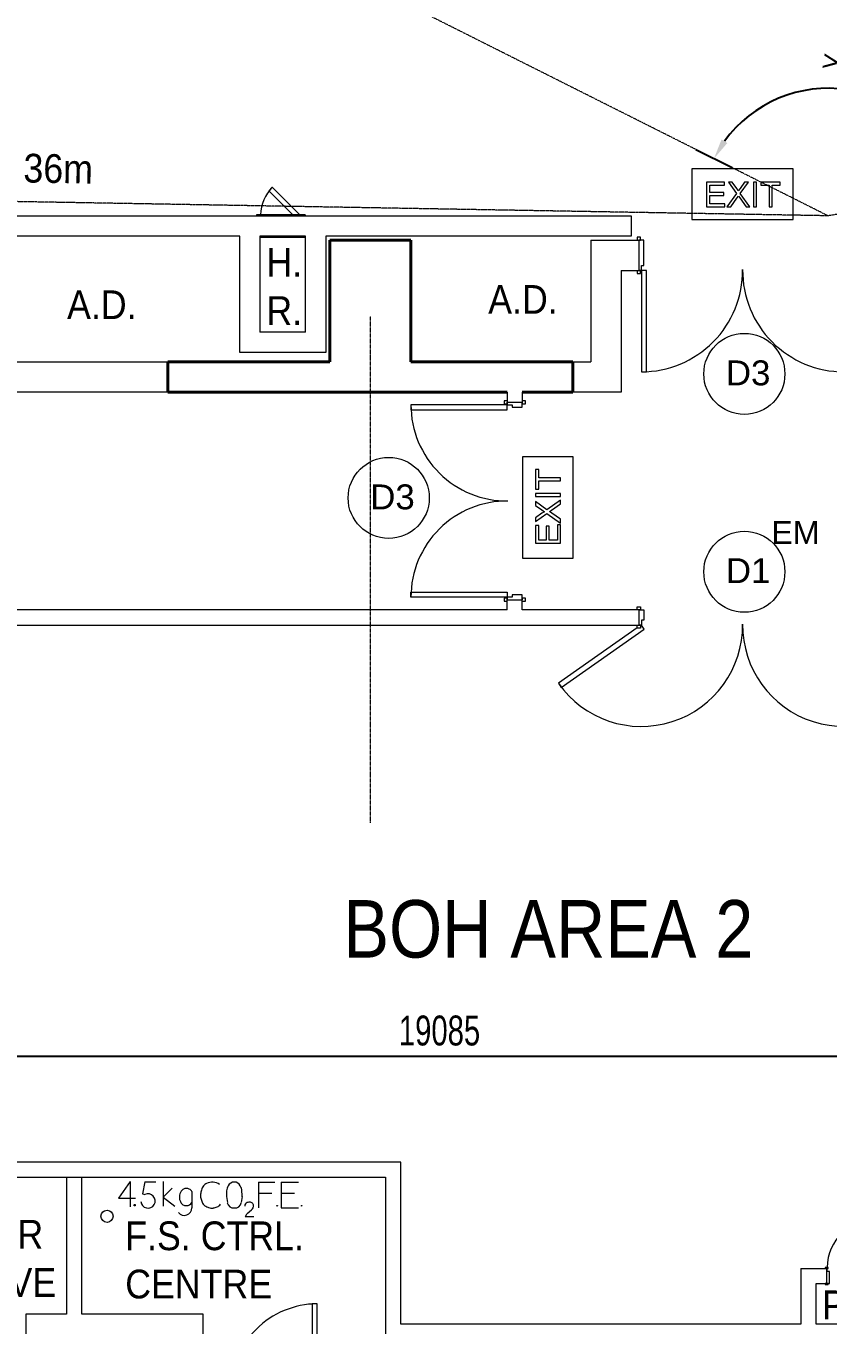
# Model space of a CAD drawing. Header units: millimetres. Extents: x 10569 to 232243, y -25347 to 80743.
# Drawn here: x 54914 to 62832, y -1351 to 11471 of the extents above; entities that cross this region are included whole.
import ezdxf

# ---------------------------------------------------------------- set-up
doc = ezdxf.new("R2010")
doc.units = ezdxf.units.MM
for name, pattern in [('Dash', [6, 3, -3]), ('Grid Line__1_200_', [10.5, 6, -1.5, 1.5, -1.5]), ('Hidden', [7.14375, 4.7625, -2.38125])]:
    doc.linetypes.add(name, pattern=pattern)
for name, color, linetype, lineweight in [('A-ANNO-DIMS', 211, 'Continuous', 5), ('A-ANNO-NOTE', 131, 'Continuous', 25), ('A-DETL-GENF', 92, 'Continuous', 20), ('A-DETL-HDLN', 90, 'Hidden', 9), ('A-DOOR', 31, 'Continuous', 20), ('A-DOOR-FRAM', 31, 'Continuous', 30), ('A-GENM', 13, 'Continuous', 20), ('A-WALL', 113, 'Continuous', 20), ('G-ANNO-TEXT', 231, 'Continuous', 5), ('S-COLS', 52, 'Continuous', 20), ('S-GRID', 1, 'Continuous', 5)]:
    doc.layers.add(name, color=color, linetype=linetype, lineweight=lineweight)
doc.styles.add('Arial_2', font='arial.ttf', dxfattribs={"width": 0.7, "height": 295.05988})
doc.styles.add('Arial_3', font='arial.ttf', dxfattribs={"height": 196.706587})
doc.styles.add('Swis721 BT_3', font='swiss.ttf', dxfattribs={"height": 1.135285})
doc.styles.add('Swis721 BT_4', font='swiss.ttf', dxfattribs={"height": 245.978428})
doc.styles.add('Swis721 BT_5', font='swiss.ttf', dxfattribs={"width": 0.85, "height": 567.642527})
doc.styles.add('Swis721 BT_6', font='swiss.ttf', dxfattribs={"width": 0.89, "height": 283.821263})
doc.dimstyles.new('Angular_-_1mm_Arial_2', dxfattribs={"dimscale": 304.8, "dimtxt": 200, "dimasz": 0.656168, "dimexe": 0.656168, "dimexo": 0.656168, "dimgap": 0.492126, "dimtad": 1, "dimdec": 4, "dimrnd": 0.0001, "dimzin": 0, "dimdsep": 46, "dimtxsty": 'Arial_3', "dimsah": 1, "dimcen": 0.09, "dimadec": 0, "dimazin": 0, "dimtfac": 1, "dimtdec": 4, "dimtix": 1, "dimtmove": 0, "dimatfit": 3, "dimfxl": 1, "dimtvp": 1, "dimtolj": 1, "dimtzin": 0, "dimarcsym": 2})
doc.dimstyles.new('Linear_-_1_5mm_Arial', dxfattribs={"dimscale": 304.8, "dimtxt": 300, "dimasz": 0.656168, "dimexe": 0.656168, "dimexo": 0.0625, "dimgap": 0.328084, "dimtad": 1, "dimdec": 0, "dimzin": 0, "dimdsep": 46, "dimtxsty": 'Arial_2', "dimblk1": 'OBLIQUE', "dimblk2": 'OBLIQUE', "dimsah": 1, "dimcen": 0.09, "dimadec": 0, "dimazin": 0, "dimtfac": 1, "dimtdec": 4, "dimtix": 1, "dimtmove": 0, "dimatfit": 3, "dimfxl": 0.656168, "dimfxlon": 1, "dimtvp": 1, "dimtolj": 1, "dimtzin": 0, "dimarcsym": 2})

# ---------------------------------------------------------------- blocks, each defined once
blk = doc.blocks.new('DLN-Single Door__X01_ - _M36_ 850 x 2450 _WH_-16935529-TENDER DRAFT G_F')
at = {"layer": 'A-DOOR', "lineweight": 15}
for p, q in [((-435, 105), (-465, 105)), ((-465, 105), (-465, 75)), ((-450, 75), (-435, 75)), ((-435, 75), (-435, 105)), ((465, 105), (435, 105)), ((435, 105), (435, 75)), ((435, 75), (450, 75)), ((465, 75), (465, 105)), ((-465, -75), (-465, -105)), ((-465, -105), (-435, -105)), ((-435, -75), (-450, -75)), ((-435, -105), (-435, -75)), ((-375, -75), (-425, -75)), ((-425, -75), (-425, -925)), ((-375, -925), (-375, -75)), ((450, -75), (435, -75)), ((435, -75), (435, -105)), ((435, -105), (465, -105)), ((465, -105), (465, -75)), ((-425, -925), (-375, -925))]:
    blk.add_line(p, q, dxfattribs=at)
blk.add_arc((-425, -75), 850, 270, 0.5, dxfattribs=at)
at = {"layer": 'A-DOOR-FRAM', "lineweight": 15}
for p, q in [((-400, 75), (-450, 75)), ((-400, -25), (-400, 75)), ((400, 75), (400, -25)), ((450, 75), (400, 75)), ((-450, -75), (-425, -75)), ((-425, -75), (-425, -25)), ((-425, -25), (-400, -25)), ((400, -25), (425, -25)), ((425, -25), (425, -75)), ((425, -75), (450, -75))]:
    blk.add_line(p, q, dxfattribs=at)
blk = doc.blocks.new('DLN-Access Panel__AP12_ - _AP12_ 400 x 1100 _WH_-16942929-TENDER DRAFT G_F')
at = {"layer": 'A-DOOR', "lineweight": 9}
h = blk.add_hatch(dxfattribs=at)
h.set_pattern_fill('FP_1', color=256, style=0, pattern_type=2)
h.set_pattern_definition([(225, (57429.3, 9497.5), (494.975, -494.975), []), (225, (57429.3, 8747.5), (494.975, -494.975), [])])
h.paths.add_polyline_path([(205, -100), (-240, -100), (-240, -110), (240, -110), (240, -100), (225, -100)], flags=0)
at = {"layer": 'A-DOOR', "lineweight": 15}
for p, q in [((-240, 100), (-240, 110)), ((205, 110), (-240, 110)), ((-240, -110), (-240, -100)), ((-240, -110), (240, -110)), ((-190, -110), (83, -383)), ((118, -347), (-119, -110)), ((240, -110), (240, -100)), ((83, -383), (118, -347))]:
    blk.add_line(p, q, dxfattribs=at)
blk.add_arc((-200, -100), 400, 315, 358.5471, dxfattribs=at)
blk = doc.blocks.new('DLN-Double Door__X03_ - _M18_2000 x 2450 _WH_-16954924-TENDER DRAFT G_F')
at = {"layer": 'A-DOOR', "lineweight": 15}
for p, q in [((-950, -150), (-1000, -150)), ((-1000, -150), (-1000, -1150)), ((-950, -1150), (-950, -150)), ((950, -150), (1000, -150)), ((950, -1150), (950, -150)), ((1000, -150), (1000, -1150)), ((-1000, -1150), (-950, -1150)), ((1000, -1150), (950, -1150))]:
    blk.add_line(p, q, dxfattribs=at)
for centre, start, end in [((-1000, -150), 270, 0.5), ((1000, -150), 179.5, 270)]:
    blk.add_arc(centre, 1000, start, end, dxfattribs=at)
at = {"layer": 'A-DOOR-FRAM', "lineweight": 15}
for p, q in [((-1010, 180), (-1040, 180)), ((-1040, 180), (-1040, 150)), ((-1025, 150), (-1010, 150)), ((-975, 150), (-1025, 150)), ((-1010, 150), (-1010, 180)), ((-975, -100), (-975, 150)), ((975, 150), (975, -100)), ((1025, 150), (975, 150)), ((1040, 180), (1010, 180)), ((1010, 180), (1010, 150)), ((1010, 150), (1025, 150)), ((1040, 150), (1040, 180)), ((-1000, -150), (-1000, -100)), ((-1000, -100), (-975, -100)), ((975, -100), (1000, -100)), ((1000, -100), (1000, -150)), ((-1040, -150), (-1040, -180)), ((-1040, -180), (-1010, -180)), ((-1010, -150), (-1025, -150)), ((-1025, -150), (-1000, -150)), ((-1010, -180), (-1010, -150)), ((1000, -150), (1025, -150)), ((1025, -150), (1010, -150)), ((1010, -150), (1010, -180)), ((1010, -180), (1040, -180)), ((1040, -180), (1040, -150))]:
    blk.add_line(p, q, dxfattribs=at)
blk = doc.blocks.new('DLN-Double Door__X03_ - _M19_1900 x 2450 _WH_-16954910-TENDER DRAFT G_F')
at = {"layer": 'A-DOOR', "lineweight": 15}
for p, q in [((-900, -75), (-950, -75)), ((-950, -75), (-950, -1025)), ((-900, -1025), (-900, -75)), ((900, -75), (950, -75)), ((900, -1025), (900, -75)), ((950, -75), (950, -1025)), ((-950, -1025), (-900, -1025)), ((950, -1025), (900, -1025))]:
    blk.add_line(p, q, dxfattribs=at)
for centre, start, end in [((-950, -75), 270, 0.5), ((950, -75), 179.5, 270)]:
    blk.add_arc(centre, 950, start, end, dxfattribs=at)
at = {"layer": 'A-DOOR-FRAM', "lineweight": 15}
for p, q in [((-960, 105), (-990, 105)), ((-990, 105), (-990, 75)), ((-975, 75), (-960, 75)), ((-925, 75), (-975, 75)), ((-960, 75), (-960, 105)), ((-925, -25), (-925, 75)), ((925, 75), (925, -25)), ((975, 75), (925, 75)), ((990, 105), (960, 105)), ((960, 105), (960, 75)), ((960, 75), (975, 75)), ((990, 75), (990, 105)), ((-990, -75), (-990, -105)), ((-990, -105), (-960, -105)), ((-960, -75), (-975, -75)), ((-975, -75), (-950, -75)), ((-960, -105), (-960, -75)), ((-950, -75), (-950, -25)), ((-950, -25), (-925, -25)), ((925, -25), (950, -25)), ((950, -25), (950, -75)), ((950, -75), (975, -75)), ((975, -75), (960, -75)), ((960, -75), (960, -105)), ((960, -105), (990, -105)), ((990, -105), (990, -75))]:
    blk.add_line(p, q, dxfattribs=at)
blk = doc.blocks.new('DLN-Double Door__X03_ - _M47_2000 x 2450 _WH_-16954904-TENDER DRAFT G_F')
at = {"layer": 'A-DOOR', "lineweight": 15}
for p, q in [((-1819, 649), (-1790, 690)), ((-1040, 103), (-1819, 649)), ((-1790, 690), (-971, 116)), ((1790, 690), (971, 116)), ((1040, 103), (1819, 649)), ((1819, 649), (1790, 690)), ((-1000, 75), (-1010, 82)), ((-971, 116), (-1000, 75)), ((971, 116), (1000, 75)), ((1000, 75), (1010, 82))]:
    blk.add_line(p, q, dxfattribs=at)
for centre, start, end in [((-1000, 75), 359.5, 145), ((1000, 75), 35, 180.5)]:
    blk.add_arc(centre, 1000, start, end, dxfattribs=at)
at = {"layer": 'A-DOOR-FRAM', "lineweight": 15}
for p, q in [((-1040, 105), (-1010, 105)), ((-1040, 75), (-1040, 105)), ((-1010, 75), (-1025, 75)), ((-1025, 75), (-1000, 75)), ((-1010, 105), (-1010, 75)), ((-1000, 75), (-1000, 25)), ((-1000, 25), (-975, 25)), ((-975, 25), (-975, -75)), ((975, 25), (1000, 25)), ((975, -75), (975, 25)), ((1000, 75), (1025, 75)), ((1000, 25), (1000, 75)), ((1010, 75), (1010, 105)), ((1010, 105), (1040, 105)), ((1025, 75), (1010, 75)), ((1040, 105), (1040, 75)), ((-1040, -105), (-1040, -75)), ((-1010, -105), (-1040, -105)), ((-1025, -75), (-1010, -75)), ((-975, -75), (-1025, -75)), ((-1010, -75), (-1010, -105)), ((1025, -75), (975, -75)), ((1010, -105), (1010, -75)), ((1010, -75), (1025, -75)), ((1040, -105), (1010, -105)), ((1040, -75), (1040, -105))]:
    blk.add_line(p, q, dxfattribs=at)
blk = doc.blocks.new('DLN_EXIT Sign Board - DLN_EXIT Sign Board-5973881-TENDER DRAFT G_F')
at = {"layer": 'A-GENM'}
for p, q in [((500, 250), (-500, 250)), ((-500, 250), (-500, -250)), ((500, -250), (500, 250)), ((-177, 121), (-354, 121)), ((-354, 121), (-354, -125)), ((-323, 17), (-323, 90)), ((-323, 90), (-177, 90)), ((-185, 17), (-323, 17)), ((-185, -13), (-185, 17)), ((-177, 90), (-177, 121)), ((-59, 9), (-154, -125)), ((-102, 121), (-138, 121)), ((-138, 121), (-59, 9)), ((-57, 58), (-102, 121)), ((-42, 34), (-57, 58)), ((-24, 59), (-42, 34)), ((20, 121), (-24, 59)), ((-22, 9), (58, 121)), ((73, -125), (-22, 9)), ((58, 121), (20, 121)), ((138, 121), (108, 121)), ((108, 121), (108, -125)), ((138, -125), (138, 121)), ((373, 121), (181, 121)), ((181, 121), (181, 90)), ((181, 90), (262, 90)), ((262, 90), (262, -125)), ((292, -125), (292, 90)), ((292, 90), (373, 90)), ((373, 90), (373, 121)), ((-354, -125), (-173, -125)), ((-323, -94), (-323, -13)), ((-323, -13), (-185, -13)), ((-173, -94), (-323, -94)), ((-173, -125), (-173, -94)), ((-154, -125), (-116, -125)), ((-116, -125), (-55, -38)), ((-55, -38), (-40, -17)), ((-40, -17), (-27, -36)), ((-27, -36), (36, -125)), ((36, -125), (73, -125)), ((108, -125), (138, -125)), ((262, -125), (292, -125)), ((-500, -250), (500, -250))]:
    blk.add_line(p, q, dxfattribs=at)
blk = doc.blocks.new('DLN-Single Door - _AP11_ 450 x2000 _WH_-15258044-TENDER DRAFT G_F')
at = {"layer": 'A-DOOR', "lineweight": 15}
for p, q in [((-235, 85), (-265, 85)), ((-265, 85), (-265, 75)), ((-265, 75), (-235, 75)), ((-235, 75), (-235, 85)), ((265, 85), (235, 85)), ((235, 85), (235, 75)), ((235, 75), (265, 75)), ((265, 75), (265, 85)), ((-235, -75), (-265, -75)), ((-265, -75), (-265, -85)), ((-265, -85), (-235, -85)), ((-245, -85), (-245, -565)), ((-215, -75), (-235, -75)), ((-235, -85), (-235, -75)), ((-215, -565), (-215, -75)), ((265, -75), (235, -75)), ((235, -75), (235, -85)), ((235, -85), (265, -85)), ((265, -85), (265, -75)), ((-245, -565), (-215, -565))]:
    blk.add_line(p, q, dxfattribs=at)
for start, end in [(270, 358.8132), (359.9947, 0.5)]:
    blk.add_arc((-245, -75), 490, start, end, dxfattribs=at)
at = {"layer": 'A-DOOR-FRAM', "lineweight": 15}
for p, q in [((-220, 75), (-250, 75)), ((-250, 75), (-250, -75)), ((-220, -45), (-220, 75)), ((220, 75), (220, -45)), ((250, 75), (220, 75)), ((250, -75), (250, 75)), ((-250, -75), (-245, -75)), ((-245, -75), (-245, -45)), ((-245, -45), (-220, -45)), ((220, -45), (245, -45)), ((245, -45), (245, -75)), ((245, -75), (250, -75))]:
    blk.add_line(p, q, dxfattribs=at)
blk = doc.blocks.new('DLN_2D- CO2F_E - COFE-19082813-TENDER DRAFT G_F')
at = {"layer": 'A-DETL-GENF'}
for p, q in [((87, 335), (-28, 172)), ((87, 335), (87, 86)), ((232, 332), (209, 213)), ((232, 332), (343, 332)), ((415, 337), (415, 92)), ((415, 181), (503, 269)), ((1357, 330), (1517, 330)), ((1357, 330), (1357, 76)), ((1580, 330), (1750, 330)), ((1580, 330), (1580, 76)), ((-28, 172), (141, 172)), ((209, 213), (235, 208)), ((415, 181), (528, 92)), ((698, 239), (698, 76)), ((1038, 187), (1048, 128)), ((1194, 187), (1185, 128)), ((1357, 221), (1487, 221)), ((1580, 221), (1710, 221)), ((1245, 20), (1287, 57)), ((1580, 76), (1750, 76)), ((1224, -10), (1308, -10))]:
    blk.add_line(p, q, dxfattribs=at)
for centre, radius in [((-140, -7), 60), ((132, 103), 7.48), ((1540, 97), 3), ((1781, 97), 3)]:
    blk.add_circle(centre, radius, dxfattribs=at)
for centre, radius, start, end in [((643, 206), 61.4, 118.4863, 146.781), ((643, 206), 61.4, 87.5137, 118.4863), ((642, 195), 73.2, 66.4863, 87.5137), ((649, 209), 57.4, 31.0497, 66.4863), ((890, 227), 101, 139.3393, 165.241), ((890, 227), 101, 117.3794, 139.3393), ((903, 197), 133, 87.6545, 116.6047), ((905, 231), 98.9, 49.3487, 87.6545), ((1140, 238), 99.2, 146.4031, 175.5969), ((1114, 268), 62.8, 88.1154, 155.8846), ((1118, 268), 62.8, 24.1154, 91.8846), ((1093, 238), 99.2, 4.4031, 33.5969), ((265, 144), 70.7, 183.8046, 115.1955), ((655, 188), 80.3, 161.219, 180.781), ((757, 189), 183, 180.781, 189.219), ((661, 174), 85.2, 189.219, 210.781), ((689, 176), 116, 146.781, 161.219), ((643, 163), 64.4, 210.781, 239.219), ((643, 163), 64.4, 271.0549, 328.5853), ((895, 199), 112, 173.0655, 194.7367), ((1084, 174), 302, 164.9644, 172.7557), ((1184, 278), 411, 195.1825, 200.7734), ((871, 159), 76.5, 200.5788, 234.8357), ((1870, 182), 832, 175.5969, 179.6803), ((362, 182), 832, 0.3197, 4.4031), ((1259, 92), 39.4, 112.8661, 141.0169), ((1259, 92), 39.4, 90.3809, 112.8661), ((1266, 88), 44, 77.7176, 98.2824), ((1265, 84), 48.4, 58.2824, 77.7176), ((624, 76), 73.8, 218.3959, 0), ((643, 163), 64.4, 239.219, 271.0549), ((895, 195), 119, 235.3378, 254.6622), ((900, 215), 141, 254.7908, 273.2092), ((903, 175), 99.8, 272.9079, 297.0921), ((903, 175), 99.8, 297.0921, 320.3091), ((1109, 137), 62.1, 189, 276.8019), ((1124, 137), 62.1, 263.1981, 351), ((1259, 92), 39.4, 141.0169, 178.9831), ((1351, -71), 140, 145.8137, 154.1863), ((1301, -38), 80.3, 134.1863, 145.8137), ((1228, 118), 84.9, 313.9551, 330.0449), ((1275, 100), 29.6, 35.7176, 58.2824), ((1264, 92), 43.1, 18.2824, 35.7176), ((1193, 120), 117, 337.7231, 342.2769), ((1278, 97), 28, 357.7176, 18.2824), ((1276, 94), 29.7, 342.2769, 3.7231)]:
    blk.add_arc(centre, radius, start, end, dxfattribs=at)
blk = doc.blocks.new('GBP_Door Mark - 2 x 1_3_RT_ Border WHITE-4013245-TENDER DRAFT G_F')
at = {"layer": 'A-ANNO-NOTE', "lineweight": 5}
blk.add_circle((-31.356, 27.261), 2, dxfattribs=at)
blk = doc.blocks.new('GBP_Door Mark1 - 2 x 1_3_RT_ Border WHITE-11425889-TENDER DRAFT G_F')
at = {"layer": 'A-ANNO-NOTE', "lineweight": 5}
blk.add_circle((-31.356, 27.261), 2, dxfattribs=at)
blk = doc.blocks.new('GBP_Door Mark - 2 x 1_3_R_T_ Border _EM_ON_-18777231-TENDER DRAFT G_F')
at = {"layer": 'A-ANNO-NOTE', "lineweight": 5}
blk.add_circle((-31.356, 27.261), 2, dxfattribs=at)
at = {"layer": 'A-ANNO-NOTE', "lineweight": 5, "insert": (-30.02, 29.767), "char_height": 1.1353, "width": 2.7792, "attachment_point": 1, "line_spacing_factor": 1.00667, "style": 'Swis721 BT_3'}
blk.add_mtext('EM', dxfattribs=at)
blk = doc.blocks.new('_Oblique')
at = {"color": 0, "linetype": 'ByBlock', "lineweight": -2}
blk.add_line((-0.5, -0.5), (0.5, 0.5), dxfattribs=at)
blk = doc.blocks.new('DIMBLOCK194-TENDER DRAFT G_F')
at = {"layer": 'A-ANNO-DIMS', "color": 0, "lineweight": -2, "transparency": 16777216}
for p, q in [((49454, 1484), (49454, 1103)), ((68539, 1484), (68539, 1103)), ((49454, 1303), (68539, 1303))]:
    blk.add_line(p, q, dxfattribs=at)
at = {"layer": 'Defpoints', "color": 0, "transparency": 16777216}
for p in [(49454, 1503), (68539, 1503), (68539, 1303)]:
    blk.add_point(p, dxfattribs=at)
at = {"layer": 'A-ANNO-DIMS', "color": 0, "lineweight": -2, "transparency": 16777216, "xscale": 200, "yscale": 200, "zscale": 200, "rotation": 180}
blk.add_blockref('_Oblique', (49454, 1303), dxfattribs=at)
at = {"layer": 'A-ANNO-DIMS', "color": 0, "lineweight": -2, "transparency": 16777216, "xscale": 200, "yscale": 200, "zscale": 200}
blk.add_blockref('_Oblique', (68539, 1303), dxfattribs=at)
at = {"layer": 'A-ANNO-DIMS', "color": 0, "transparency": 16777216, "insert": (58997, 1554), "char_height": 295.1, "width": 941.54, "attachment_point": 5, "style": 'Arial_2'}
blk.add_mtext('\\A1;19085', dxfattribs=at)
blk = doc.blocks.new('DIMBLOCK229-TENDER DRAFT G_F')
at = {"layer": 'A-ANNO-DIMS', "color": 0, "lineweight": -2, "transparency": 16777216}
for p, q in [((61527, 10252), (61885, 10073)), ((64272, 9833), (63877, 9768))]:
    blk.add_line(p, q, dxfattribs=at)
blk.add_arc((62832, 9597), 1259, 18.3826, 144.233, dxfattribs=at)
at = {"layer": 'A-ANNO-DIMS', "color": 0, "transparency": 16777216}
for points in [[(61838, 10316), (61781, 10351), (61706, 10162)], [(64059, 10003), (63994, 9987), (64074, 9800)]]:
    blk.add_solid(points, dxfattribs=at)
at = {"layer": 'Defpoints', "color": 0, "transparency": 16777216}
for p in [(63512, 10657), (61349, 10342), (64469, 9865), (62832, 9597)]:
    blk.add_point(p, dxfattribs=at)
at = {"layer": 'A-ANNO-DIMS', "color": 0, "transparency": 16777216, "insert": (63060, 11090), "char_height": 196.7, "width": 686.77, "attachment_point": 5, "rotation": 351.3078, "style": 'Arial_3'}
blk.add_mtext('\\A1;>30°', dxfattribs=at)

msp = doc.modelspace()

# ---------------------------------------------------------------- linework, layer by layer
at = {"layer": 'A-DETL-HDLN', "linetype": 'Dash'}
for p, q in [((62831.55536, 9597.48558), (58314.29297, 11865.20671)), ((73109.18858, 11275.50941), (62831.55536, 9597.48558)), ((62831.55536, 9597.48558), (46234.08362, 9887.19553))]:
    msp.add_line(p, q, dxfattribs=at)
at = {"layer": 'A-WALL'}
for p, q in [((52571.79296, 9597.48558), (60889.29297, 9597.48558)), ((60889.29297, 9597.48558), (60889.29297, 9397.48558)), ((57024.29284, 9397.48558), (52571.79296, 9397.48558)), ((57024.29284, 8247.48558), (57024.29284, 9397.48558)), ((57224.29284, 9397.48558), (57224.29284, 8447.48558)), ((57674.29297, 9397.48558), (57224.29284, 9397.48558)), ((57674.29297, 8447.48558), (57674.29297, 9397.48558)), ((60889.29297, 9397.48558), (57874.29297, 9397.48558)), ((57874.29297, 9397.48558), (57874.29297, 8247.48558)), ((60489.29297, 9357.48546), (60489.29297, 8157.48546)), ((60489.29297, 9357.48546), (60964.29297, 9357.48546)), ((60964.29297, 9357.48546), (60964.29297, 9057.48546)), ((60789.29297, 9057.48546), (60789.29297, 7857.48546)), ((60789.29297, 9057.48546), (60964.29297, 9057.48546)), ((57674.29297, 8447.48558), (57224.29284, 8447.48558)), ((57874.29297, 8247.48558), (57024.29284, 8247.48558)), ((52941.79296, 8157.48546), (56314.29297, 8157.48546)), ((60314.29297, 8157.48546), (60489.29297, 8157.48546)), ((56314.29297, 7857.48546), (52641.79296, 7857.48546)), ((59664.29297, 7857.48546), (59664.29297, 7757.48546)), ((59814.29297, 7857.48546), (59814.29297, 7757.48546)), ((60789.29297, 7857.48546), (60314.29297, 7857.48546)), ((59664.29297, 7757.48546), (59814.29297, 7757.48546)), ((59664.29297, 5707.48546), (59664.29297, 5807.48546)), ((59664.29297, 5807.48546), (59814.29297, 5807.48546)), ((59814.29297, 5707.48546), (59814.29297, 5807.48546)), ((59664.29297, 5707.48546), (48631.79296, 5707.48546)), ((60964.29297, 5707.48546), (59814.29297, 5707.48546)), ((60964.29297, 5707.48546), (60964.29297, 5557.48546)), ((48281.79296, 5557.48546), (60964.29297, 5557.48546)), ((58614.29297, 257.48546), (49454.29296, 257.48546)), ((58614.29297, -1342.51454), (58614.29297, 257.48546)), ((49454.29296, 107.48546), (58464.29297, 107.48546)), ((55314.29297, 107.48546), (55314.29297, -1242.51454)), ((55464.29297, -1242.51454), (55464.29297, 107.48546)), ((58464.29297, 107.48546), (58464.29297, -1542.51454)), ((62564.29297, -792.51454), (62564.29297, -1342.51454)), ((62564.29297, -792.51454), (62802.77062, -792.51454)), ((62714.29297, -942.51454), (62802.77062, -942.51454)), ((62714.29297, -1342.51454), (62714.29297, -942.51454)), ((55314.29297, -1242.51454), (54914.29297, -1242.51454)), ((54914.29297, -1242.51454), (54914.29297, -1992.51454)), ((56664.29297, -1242.51454), (55464.29297, -1242.51454)), ((56664.29297, -1992.51454), (56664.29297, -1242.51454)), ((62564.29297, -1342.51454), (58614.29297, -1342.51454)), ((63414.29297, -1342.51454), (62714.29297, -1342.51454))]:
    msp.add_line(p, q, dxfattribs=at)
at = {"layer": 'A-WALL', "color": 10, "lineweight": 40}
for p, q in [((56314.29297, 7857.48546), (56314.29297, 8157.48546)), ((56314.29297, 8157.48546), (57914.29297, 8157.48546)), ((58714.29297, 8157.48546), (60314.29297, 8157.48546)), ((60314.29297, 7857.48546), (60314.29297, 8157.48546)), ((57914.29297, 7857.48546), (56314.29297, 7857.48546)), ((59664.29297, 7857.48546), (58714.29297, 7857.48546)), ((60314.29297, 7857.48546), (59814.29297, 7857.48546))]:
    msp.add_line(p, q, dxfattribs=at)
at = {"layer": 'S-COLS', "color": 10, "lineweight": 40}
for p, q in [((58714.29297, 9357.48546), (57914.29297, 9357.48546)), ((57914.29297, 9357.48546), (57914.29297, 8157.48546)), ((58714.29297, 9357.48546), (58714.29297, 8157.48546)), ((57914.29297, 7857.48546), (58714.29297, 7857.48546))]:
    msp.add_line(p, q, dxfattribs=at)
at = {"layer": 'S-GRID', "linetype": 'Grid Line__1_200_'}
msp.add_line((58314.29297, 3607.48546), (58314.29297, 8607.48546), dxfattribs=at)

# ---------------------------------------------------------------- block references
at = {"layer": 'A-ANNO-NOTE', "xscale": 200, "yscale": 200, "zscale": 200}
for name, p in [('GBP_Door Mark1 - 2 x 1_3_RT_ Border WHITE-11425889-TENDER DRAFT G_F', (68277.37967, 2584.46708)), ('GBP_Door Mark - 2 x 1_3_RT_ Border WHITE-4013245-TENDER DRAFT G_F', (64766.25383, 1360.36429))]:
    msp.add_blockref(name, p, dxfattribs=at)
at = {"layer": 'A-ANNO-NOTE', "lineweight": 5, "xscale": 200, "yscale": 200, "zscale": 200}
msp.add_blockref('GBP_Door Mark - 2 x 1_3_R_T_ Border _EM_ON_-18777231-TENDER DRAFT G_F', (68277.37967, 632.10115), dxfattribs=at)
at = {"layer": 'A-DETL-GENF'}
msp.add_blockref('DLN_2D- CO2F_E - COFE-19082813-TENDER DRAFT G_F', (55854.29297, -270.6868), dxfattribs=at)
at = {"layer": 'A-DOOR', "lineweight": 15}
for name, p, rotation in [('DLN-Access Panel__AP12_ - _AP12_ 400 x 1100 _WH_-16942929-TENDER DRAFT G_F', (57429.29297, 9497.48558), 180), ('DLN-Double Door__X03_ - _M19_1900 x 2450 _WH_-16954910-TENDER DRAFT G_F', (59739.29297, 6782.48546), 270), ('DLN-Double Door__X03_ - _M47_2000 x 2450 _WH_-16954904-TENDER DRAFT G_F', (61989.29297, 5632.48546), 180), ('DLN-Single Door - _AP11_ 450 x2000 _WH_-15258044-TENDER DRAFT G_F', (63067.77062, -867.51454), 180), ('DLN-Single Door__X01_ - _M36_ 850 x 2450 _WH_-16935529-TENDER DRAFT G_F', (57364.29297, -2067.51454), 180)]:
    msp.add_blockref(name, p, dxfattribs=dict(at, rotation=rotation))
msp.add_blockref('DLN-Double Door__X03_ - _M18_2000 x 2450 _WH_-16954924-TENDER DRAFT G_F', (61989.29297, 9207.48546), dxfattribs=at)
at = {"layer": 'A-GENM'}
msp.add_blockref('DLN_EXIT Sign Board - DLN_EXIT Sign Board-5973881-TENDER DRAFT G_F', (61988.04296, 9809.49857), dxfattribs=at)
at = {"layer": 'A-GENM', "rotation": 90.00000000000053}
msp.add_blockref('DLN_EXIT Sign Board - DLN_EXIT Sign Board-5973881-TENDER DRAFT G_F', (60066.16304, 6718.94928), dxfattribs=at)

# ---------------------------------------------------------------- texts
at = {"layer": 'A-ANNO-NOTE', "lineweight": 5, "char_height": 245.978428, "width": 514.7814219, "attachment_point": 2, "line_spacing_factor": 1.00667, "style": 'Swis721 BT_4'}
for s, insert in [('D3', (62043.70086, 8170.20334)), ('D3', (58532.57502, 6946.10055)), ('D1', (62043.70086, 6217.8374))]:
    msp.add_mtext(s, dxfattribs=dict(at, insert=insert))
at = {"layer": 'G-ANNO-TEXT', "color": 7, "insert": (49892.58586, 10298.17824), "char_height": 283.8212635, "width": 6836.4, "attachment_point": 1, "rotation": 359, "line_spacing_factor": 1.00667, "style": 'Swis721 BT_6'}
msp.add_mtext('TOTAL DISTANCE = 27.13m < 36m', dxfattribs=at)
at = {"layer": 'G-ANNO-TEXT', "color": 7, "line_spacing_factor": 1.00667}
for s, insert, char_height, width, attachment_point, style in [('H.\\PR.\\P', (57287.49167, 9279.81053), 283.821263, 417.6, 1, 'Swis721 BT_6'), ('A.D.', (55319.94801, 8861.94363), 283.821263, 792, 1, 'Swis721 BT_6'), ('A.D.', (59477.28497, 8914.14457), 283.821263, 792, 1, 'Swis721 BT_6'), ('BOH AREA 2', (58049.08599, 2843.36877), 567.642527, 4701.6, 1, 'Swis721 BT_5'), ('SPRINKLER\\PCTRL. VALVE', (54084.5575, -313.31778), 283.8212635, 2538, 2, 'Swis721 BT_6'), ('F.S. CTRL.\\PCENTRE', (55894.08884, -328.31778), 283.821263, 2016, 1, 'Swis721 BT_6'), ('P.D.', (62772.99919, -1009.69749), 283.821263, 788.4, 1, 'Swis721 BT_6')]:
    msp.add_mtext(s, dxfattribs=dict(at, insert=insert, char_height=char_height, width=width, attachment_point=attachment_point, style=style))

# ---------------------------------------------------------------- dimensions: what is measured, and where the dimension line sits
at = {"layer": 'A-ANNO-DIMS'}
dim = msp.add_angular_dim_3p(base=(63511.90822, 10657.08755), center=(62831.55536, 9597.48558), p1=(64469.09356, 9864.84559), p2=(61348.69889, 10341.89772), text='>30°', dimstyle='Angular_-_1mm_Arial_2', override={"dimpost": '<>', "dimfxl": 3156.650388}, dxfattribs=at)
dim.commit()
dim.dimension.update_dxf_attribs({"geometry": 'DIMBLOCK229-TENDER DRAFT G_F', "text_midpoint": (63059.71349, 11089.86637)})
dim = msp.add_linear_dim(base=(68539.29296, 1303.141), p1=(49454.29296, 1503.141), p2=(68539.29296, 1503.141), dimstyle='Linear_-_1_5mm_Arial', override={"dimpost": '<>', "dimfxl": 19085}, dxfattribs=at)
dim.commit()
dim.dimension.update_dxf_attribs({"geometry": 'DIMBLOCK194-TENDER DRAFT G_F', "text_midpoint": (58996.79296, 1553.7906)})

doc.saveas('drawing.dxf')
